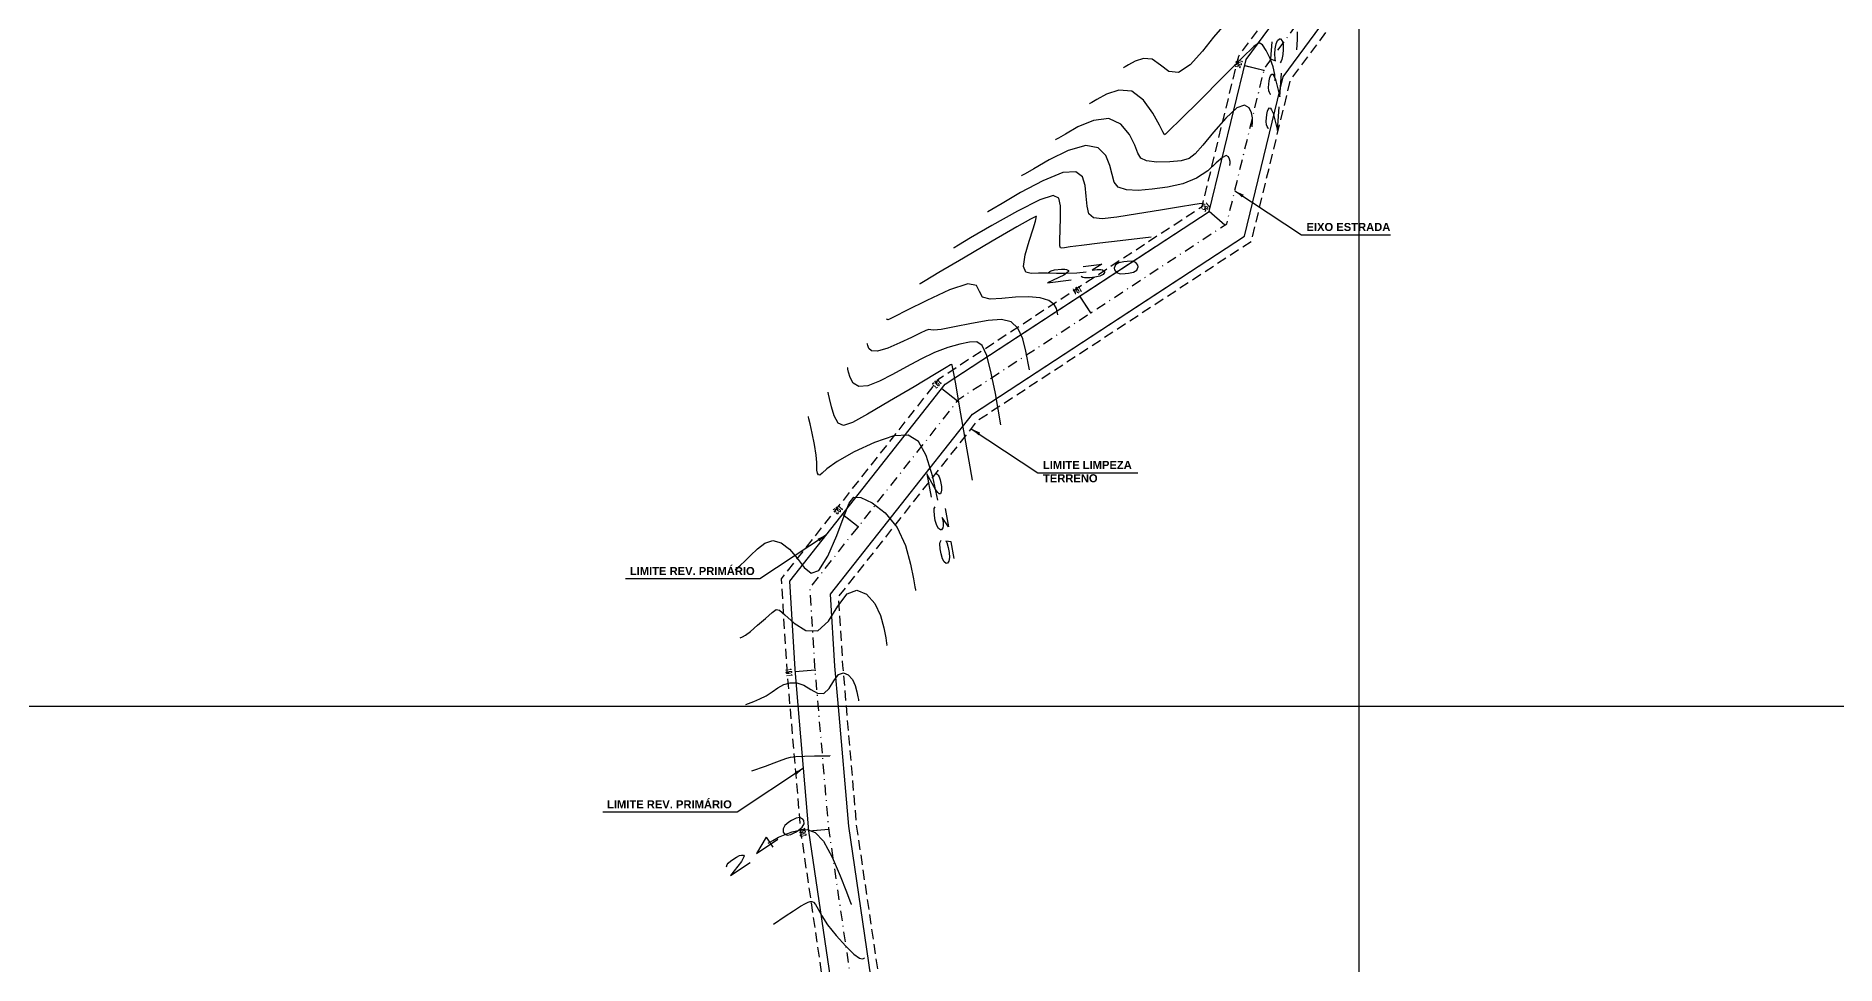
# Model space of a CAD drawing. Header units: millimetres. Extents: x 276147 to 291056, y 9594849 to 9609891.
# Drawn here: x 280753.8 to 280978.7, y 9597336 to 9597452.1 of the extents above; entities that cross this region are included whole.
import ezdxf
from ezdxf.enums import TextEntityAlignment as Align

# ---------------------------------------------------------------- set-up
doc = ezdxf.new("R2010")
doc.units = ezdxf.units.MM
doc.header["$LTSCALE"] = 10
for name, pattern in [('CONTINUO', [0]), ('DASHDOTX2', [50.8, 25.4, -12.7, 0, -12.7]), ('HIDDEN', [0.375, 0.25, -0.125])]:
    doc.linetypes.add(name, pattern=pattern)
for name, color, linetype in [('Curvas mestras', 30, 'Continuous'), ('Curvas simples', 9, 'Continuous'), ('Curvas texto', 2, 'Continuous'), ('TG', 7, 'CONTINUO'), ('Top_malha_coord', 8, 'Continuous')]:
    doc.layers.add(name, color=color, linetype=linetype)
doc.styles.add('r80', font='romans.shx')
doc.styles.add('ROMAND', font='romand', dxfattribs={"height": 0.2})
doc.styles.add('SIMPLEX', font='simplex', dxfattribs={"height": 0.2})
doc.styles.add('T7', font='arial.ttf')
doc.dimstyles.new('cadnorma_dim1', dxfattribs={"dimscale": 0, "dimtxt": 2, "dimasz": 1.199999999999999, "dimexe": 1, "dimexo": 2.5, "dimgap": 0.6, "dimtad": 1, "dimzin": 4, "dimdsep": 46, "dimtxsty": 'r80', "dimblk": 'ARCHTICK', "dimblk1": 'ARCHTICK', "dimblk2": 'ARCHTICK', "dimcen": -1, "dimdle": 1, "dimclrd": 1, "dimclre": 1, "dimclrt": 2, "dimaunit": 1, "dimazin": 0, "dimtfac": 1, "dimtix": 1, "dimtmove": 2, "dimatfit": 0, "dimfxl": 1, "dimarcsym": 0})

# ---------------------------------------------------------------- blocks, each defined once
blk = doc.blocks.new('_ArchTick')
at = {"color": 0, "linetype": 'ByBlock', "const_width": 0.15}
blk.add_lwpolyline([(-0.5, -0.5), (0.5, 0.5)], dxfattribs=at)

msp = doc.modelspace()

# ---------------------------------------------------------------- linework, layer by layer
at = {"color": 8, "linetype": 'HIDDEN', "ltscale": 0.5, "elevation": 160.1796621240507, "flags": 128}
for points in [[(281705.3257447103, 9596186.097807938), (281671.0420966857, 9596148.442213606), (281618.3708522619, 9596117.96751722), (281612.1522653525, 9596096.604426004), (281614.0101236665, 9596087.174232556), (281610.8053393826, 9596082.23393807), (281604.9222878393, 9596084.156284798), (281599.9496397175, 9596090.860116001), (281593.3803922225, 9596109.605399935), (281582.0417510347, 9596127.327627068), (281572.6046193693, 9596134.304534238), (281559.9765863478, 9596134.674678959), (281544.3286989689, 9596118.564739116), (281540.658778394, 9596097.818736246), (281537.5093358072, 9596080.228775298), (281520.4284557049, 9596075.011032958), (281502.0332003358, 9596069.391784875), (281494.509547525, 9596070.404022079), (281490.7256996009, 9596076.43605404), (281493.2584685785, 9596098.132715838), (281480.0995632795, 9596101.385524807), (281449.2964902226, 9596100.548274204), (281430.0223790895, 9596096.12669182), (281411.9683109509, 9596097.93913607), (281407.5724122446, 9596102.453821631), (281411.4039140878, 9596110.665556196), (281403.1008950184, 9596132.470582576), (281380.8081796909, 9596137.376344452), (281359.9408718039, 9596130.859888002), (281347.0544783977, 9596114.790196389), (281314.7314768742, 9596091.261051774), (281302.0196165714, 9596075.766356803), (281286.4640279276, 9596063.849675173), (281278.3709921193, 9596057.649837077), (281271.9708323478, 9596051.505744739), (281253.7808607005, 9596050.73446907), (281235.6029599643, 9596054.86117104), (281221.8458024181, 9596066.889702521), (281218.7834329222, 9596074.38328282), (281220.4968017068, 9596082.605134564), (281229.7359844254, 9596099.331536198), (281236.8484486804, 9596107.608992774), (281236.979980318, 9596119.127903767), (281235.6370826386, 9596129.28381643), (281234.0505352953, 9596141.282374846), (281212.8134960154, 9596149.146566434), (281092.4168111571, 9596154.564297132), (281072.9977757005, 9596155.438134354), (281065.8047075431, 9596158.14915656), (281063.8059635049, 9596165.040728634), (281066.3762022938, 9596173.094204625), (281071.6566353667, 9596181.153613526), (281081.5611500744, 9596198.655863922), (281101.2580152763, 9596233.462159524), (281110.9768763188, 9596250.636341654), (281122.9105798664, 9596265.854385952), (281139.2392582729, 9596279.071111804), (281144.5124366145, 9596320.34150084), (281144.6678345738, 9596400.540929634), (281142.6738615293, 9596440.915119793), (281132.673374487, 9596479.71147487), (281130.7173237967, 9596498.969147392), (281132.9373055062, 9596519.560689582), (281123.2639871383, 9596537.496452231), (281115.0194181657, 9596617.069980796), (281104.5392557544, 9596635.017106473), (281094.1622148029, 9596652.131000444), (281062.9990502925, 9596703.525525687), (281028.0758804538, 9596751.42602632), (281004.8557222936, 9596889.161327347), (280985.2271627478, 9596924.87591348), (280973.6552831217, 9596941.402191738), (280950.7410745324, 9596974.150890775), (280928.3153482458, 9597006.224941807), (280925.6195852169, 9597024.964569218), (280925.2975179172, 9597044.877213322), (280917.2359068681, 9597124.57081029), (280911.1712139401, 9597184.52373918), (280889.6831715604, 9597262.502901934), (280877.7477164246, 9597278.852490822), (280862.055065255, 9597314.685484517), (280856.3541850812, 9597353.476188295), (280854.639876525, 9597373.434056284), (280854.116042565, 9597382.033457942), (280871.520011573, 9597404.084292108), (280905.668337576, 9597426.436078487), (280910.5490067642, 9597446.52226166), (280951.9025449565, 9597502.510226574), (280957.1189760176, 9597513.160656158), (280912.2559968092, 9597626.929295046), (280886.4466186127, 9597649.84623889), (280803.0956212914, 9597671.772893883), (280795.5081167346, 9597683.569792682), (280779.3586608997, 9597708.67864036)], [(281710.5178374354, 9596181.402838333), (281675.4873313782, 9596142.926929222), (281624.307053171, 9596113.31488082), (281619.3497790786, 9596096.28485452), (281621.4263888606, 9596085.744313402), (281613.7482014651, 9596073.908101201), (281600.6285639192, 9596078.195075762), (281593.6947889923, 9596087.542782567), (281587.0441809219, 9596106.520228112), (281576.8415557245, 9596122.466869175), (281570.2070225818, 9596127.371804645), (281562.8511565771, 9596127.587415023), (281550.8473176515, 9596115.229125477), (281547.550488274, 9596096.592201235), (281543.6457749243, 9596074.783975355), (281522.4734780471, 9596068.316416942), (281502.6155564374, 9596062.250364274), (281490.3236323596, 9596063.904127834), (281483.4874242715, 9596074.802088458), (281485.5904618715, 9596092.817507926), (281479.3410703855, 9596094.362323103), (281450.1828653127, 9596093.569781242), (281430.4670404004, 9596089.0468674), (281408.7319094135, 9596091.228852794), (281399.1852311144, 9596101.033503352), (281403.8083725086, 9596110.941892164), (281397.904403359, 9596126.446638325), (281381.1197991235, 9596130.14027862), (281364.0658912837, 9596124.81467321), (281351.9303354857, 9596109.681297015), (281319.5752295485, 9596086.128782371), (281306.9185099731, 9596070.701299338), (281290.7209629054, 9596058.29283213), (281282.937430859, 9596052.330095816), (281274.9102619792, 9596044.624090252), (281253.1431036982, 9596043.701137766), (281232.327572161, 9596048.426628146), (281215.9921594214, 9596062.709449701), (281211.4940514419, 9596073.71626432), (281213.8592733805, 9596085.066129155), (281223.9570691917, 9596103.346943974), (281229.8780090109, 9596110.237709327), (281229.9747168267, 9596118.706916755), (281228.6974866962, 9596128.366206406), (281227.6639062291, 9596136.182850303), (281211.4073002868, 9596142.202760234), (281092.1021365739, 9596147.57137357), (281071.5708639357, 9596148.495260356), (281060.0576341382, 9596152.834524348), (281056.4892279477, 9596165.13821506), (281059.9978339799, 9596176.131930728), (281065.6766406024, 9596184.799368419), (281075.468991096, 9596202.103413628), (281095.1658562979, 9596236.909709232), (281105.1438604567, 9596254.541822702), (281117.8909552532, 9596270.797116162), (281132.6517374361, 9596282.744758626), (281137.513299567, 9596320.793644417), (281137.6674998371, 9596400.374957068), (281135.7175383865, 9596439.857995542), (281125.76273324, 9596478.477130141), (281123.6791015143, 9596498.990861015), (281125.744705554, 9596518.150466044), (281116.4442590884, 9596535.394869061), (281108.2124486681, 9596614.84525679), (281098.5236189183, 9596631.437236797), (281088.1766027751, 9596648.501613624), (281057.1675960032, 9596699.64190077), (281021.4475676514, 9596748.635369822), (280998.1501936199, 9596886.828693196), (280979.2754088979, 9596921.171769831), (280967.9212277801, 9596937.38714387), (280945.0056382589, 9596970.137815801), (280921.6238898133, 9597003.579202123), (280918.6276817167, 9597024.407376846), (280918.3032270725, 9597044.46762471), (280910.2714493166, 9597123.86630265), (280904.2661006415, 9597183.232579943), (280883.2747300601, 9597259.409342542), (280871.6426774854, 9597275.343320373), (280855.2660766902, 9597312.738061812), (280849.3979144628, 9597352.667008877), (280847.6581155221, 9597372.921634253), (280846.9665996198, 9597384.273748573), (280866.7319753881, 9597409.316485843), (280899.5195873695, 9597430.777616875), (280904.0800883559, 9597449.546161648), (280945.8950794268, 9597506.15888102), (280949.4739875075, 9597513.465966662), (280906.3575799417, 9597622.805450775), (280883.0489782383, 9597643.501877958), (280798.6812780778, 9597665.69599096), (280789.6207265427, 9597679.783153443), (280773.4712707121, 9597704.892001115)]]:
    msp.add_lwpolyline(points, dxfattribs=at)
at = {"linetype": 'Continuous'}
for p in [(280907.2442314521, 9597447.744828751, 160.1796621240507), (280907.2442314521, 9597447.744828751, 160.1796621240507), (280902.3386480157, 9597428.439731605, 160.1796621240507), (280902.3386480157, 9597428.439731605, 160.1796621240507), (280885.6046525767, 9597417.486495089, 160.1796621240507), (280885.6046525767, 9597417.486495089, 160.1796621240507), (280868.9369268172, 9597406.460841453, 160.1796621240507), (280868.9369268172, 9597406.460841453, 160.1796621240507), (280856.5460518891, 9597390.76159905, 160.1796621240507), (280856.5460518891, 9597390.76159905, 160.1796621240507), (280851.1758316198, 9597372.865427015, 160.1796621240507), (280851.1758316198, 9597372.865427015, 160.1796621240507), (280852.8954297429, 9597352.939730752, 160.1796621240507), (280852.8954297429, 9597352.939730752, 160.1796621240507)]:
    msp.add_point(p, dxfattribs=at)
at = {"layer": 'Curvas mestras', "linetype": 'CONTINUO'}
for points in [[(280908.6268832112, 9597446.48109257, -286.650362062352), (280908.5923665295, 9597447.253439087, -286.6763638560336), (280908.4034516838, 9597448.205010178, -286.7113379601183), (280908.0092945873, 9597449.262114588, -286.7538902181809), (280907.5104308353, 9597450.250514526, -286.7962929460596), (280907.0452436897, 9597450.970834069, -286.8292349730878), (280906.6516412796, 9597451.215897195, -286.8451664237332), (280905.9656271682, 9597450.747314489, -286.8435822587021), (280904.5227287927, 9597449.318899432, -286.8257388520547), (280902.0735065212, 9597446.862833135, -286.79442100212), (280899.2286355068, 9597444.024793254, -286.7585283974444), (280896.8138208449, 9597441.628829082, -286.7284893419969), (280895.4481579683, 9597440.291512668, -286.7120807417346), (280894.9242926886, 9597439.799516162, -286.7064744253553), (280894.8282611469, 9597439.732030472, -286.706190692636), (280894.7910175243, 9597439.782051308, -286.7085774315315), (280894.6231961328, 9597440.09777953, -286.7222922639598), (280894.1803523089, 9597440.941214804, -286.7588201435542), (280893.3541819552, 9597442.422401246, -286.8239411422078), (280892.1809541994, 9597444.043549772, -286.9006152246407), (280890.7330817279, 9597445.154913764, -286.9660973481045), (280889.1166697958, 9597445.299813908, -287.0032927365651), (280887.5725919519, 9597444.793849153, -287.0177080155377), (280886.3754153183, 9597444.14568777, -287.0205001225953), (280885.719421307, 9597443.758858988, -287.0209923302432), (280885.4777385133, 9597443.616342967, -287.0211736806344), (280885.4432128266, 9597443.595982818, -287.0211995558607)], [(280885.0218552019, 9597422.56248133, -281.3367231899433), (280883.8502189043, 9597422.455670962, -281.3567420705481), (280882.5656697486, 9597422.393160554, -281.3804791760889), (280881.3151932129, 9597422.405273072, -281.4059776308973), (280880.1444158567, 9597422.445244871, -281.430789154922), (280879.0736292488, 9597422.447036143, -281.4523423739269), (280878.1433436024, 9597422.40864392, -281.4697584680657), (280877.4749606614, 9597422.584190626, -281.4889277733422), (280877.2101058079, 9597423.291833512, -281.5174330142586), (280877.4218717868, 9597424.708836164, -281.5596156846408), (280877.9092217834, 9597426.448886508, -281.6068523036342), (280878.4025903441, 9597427.98477976, -281.6472781122689), (280878.6914281369, 9597428.915478686, -281.6719780529642), (280878.8012573068, 9597429.344617072, -281.6838357671189), (280878.8166171188, 9597429.501996234, -281.6886845775557), (280878.7188207755, 9597429.527703742, -281.6914901061359), (280878.076265256, 9597429.202982225, -281.6937477398574), (280876.3541214775, 9597428.219360588, -281.6960851646985), (280873.2864214879, 9597426.426615706, -281.6989186682299), (280869.6826478423, 9597424.307508362, -281.7018185612654), (280866.6211432171, 9597422.503043331, -281.7041436457333), (280864.9104944194, 9597421.494301805, -281.7054271748897), (280864.2802557581, 9597421.122660663, -281.7059000621343), (280864.1902216616, 9597421.069568217, -281.7059675894237)], [(280866.4871434743, 9597394.064997476, -275.7712604476515), (280865.8551791593, 9597397.004489005, -275.8802700416094), (280865.0587230903, 9597399.663492564, -275.9833903007933), (280864.0898235863, 9597401.406616814, -276.0599597898803), (280862.7941145928, 9597402.185976569, -276.1115080447894), (280860.9806217061, 9597402.100560676, -276.1451123580014), (280858.5843199951, 9597401.295845645, -276.1668451131812), (280856.0439804114, 9597400.10325464, -276.1787589679266), (280853.9243203696, 9597398.90069449, -276.1819016004124), (280852.6429982817, 9597397.998727951, -276.178065900775), (280852.0294265115, 9597397.438525517, -276.1720252838244), (280851.7659594099, 9597397.193909602, -276.1692982254576), (280851.5904869417, 9597397.228316909, -276.1739480745422), (280851.4630524978, 9597397.463631254, -276.1842171246212), (280851.3992380818, 9597397.811350731, -276.1968924817305), (280851.3982981181, 9597398.222824568, -276.2103948818079), (280851.3941767489, 9597398.808820555, -276.2296800370353), (280851.3044925398, 9597399.719959594, -276.2613373143507), (280851.077550911, 9597401.021299763, -276.3085362884125), (280850.7844076719, 9597402.435640756, -276.360767075003), (280850.5268024973, 9597403.600223454, -276.4041001887786), (280850.3818958401, 9597404.246773528, -276.4281956978051), (280850.3285083346, 9597404.484975977, -276.4370730006162), (280850.3208814048, 9597404.519004619, -276.4383411802961)], [(280845.2987598603, 9597351.235214869, -269.7894132077022), (280845.8804491296, 9597351.589271933, -269.7893386702312), (280846.5971053761, 9597351.971553272, -269.7874797397203), (280847.4134890434, 9597352.331320154, -269.7828811496407), (280848.2997352028, 9597352.637813155, -269.7751344447283), (280849.2273153303, 9597352.86526496, -269.763967928386), (280850.1762755039, 9597352.938849024, -269.7473301664836), (280851.1609361771, 9597352.587479075, -269.7160505060715), (280852.2041913975, 9597351.491005626, -269.6591784457237), (280853.2983227872, 9597349.500589127, -269.571991617468), (280854.3131782511, 9597347.152628694, -269.4746798313249), (280855.0879922697, 9597345.154833382, -269.3936610506757), (280855.5110634061, 9597344.03819021, -269.3485773664693), (280855.6669315592, 9597343.626794152, -269.3319675516946), (280855.689198726, 9597343.568024144, -269.3295947432894)]]:
    msp.add_polyline3d(points, dxfattribs=at)
at = {"layer": 'Curvas simples', "linetype": 'CONTINUO'}
for points in [[(280902.0414968423, 9597453.21455442, -288.0039403630329), (280900.9400844543, 9597451.918883994, -287.9835920012233), (280899.5470032928, 9597450.167560717, -287.9541672481832), (280898.0062354578, 9597448.473468894, -287.9295825053382), (280896.5498396294, 9597447.489039402, -287.9265589449464), (280895.3461622762, 9597447.638279105, -287.9556114749544), (280894.30869298, 9597448.43148079, -288.0024295189909), (280893.2872110949, 9597449.150507238, -288.0464959999339), (280892.1874117659, 9597449.254744524, -288.0719886478296), (280891.1386672378, 9597448.913653882, -288.0818635516594), (280890.3262705387, 9597448.474216852, -288.0837714084449), (280889.8812060825, 9597448.211769428, -288.0841053407898), (280889.7172358617, 9597448.115078427, -288.0842283555799), (280889.6938112605, 9597448.10126614, -288.084245958275)], [(280911.3460840714, 9597450.340439593, -287.7229824962236), (280911.441978237, 9597451.621406486, -287.7630333909442), (280911.4462562042, 9597452.569751862, -287.7940237205152)], [(280905.7763468596, 9597440.703614438, -285.5175230184946), (280905.8190533245, 9597441.327342635, -285.5371046131154), (280905.796605965, 9597441.829638088, -285.5540148651603), (280905.6737451561, 9597442.448491935, -285.5767602608798), (280905.3831084644, 9597443.092822926, -285.6037083765517), (280904.8185938351, 9597443.433536995, -285.6262050203773), (280903.8644170483, 9597443.082033109, -285.6338403806117), (280902.4819115257, 9597441.813585201, -285.6200266154742), (280900.9408712332, 9597440.058955166, -285.5934635732232), (280899.5882117691, 9597438.412776854, -285.5666728933252), (280898.6509470969, 9597437.33680145, -285.5502286560045), (280897.87650761, 9597436.76124237, -285.5469140102764), (280896.8924260674, 9597436.483431345, -285.5575644977184), (280895.4599446304, 9597436.339693744, -285.5816094106672), (280893.8751570728, 9597436.322331432, -285.6128528277882), (280892.5678665804, 9597436.4626449, -285.6436927421278), (280891.8375861476, 9597436.802091027, -285.669475350031), (280891.4626660502, 9597437.422779188, -285.6973405865979), (280891.0911663751, 9597438.41697814, -285.737376688598), (280890.422238964, 9597439.773419127, -285.795253491346), (280889.3594076674, 9597441.066681365, -285.8589670592014), (280887.8572900762, 9597441.767802529, -285.9120948838212), (280885.9506203338, 9597441.525174068, -285.9424179123274), (280883.9946027313, 9597440.696581399, -285.9545301458825), (280882.4245610976, 9597439.817158682, -285.9572288167224), (280881.5576355298, 9597439.305947553, -285.95787930724), (280881.238242162, 9597439.117606506, -285.9581189530112), (280881.1926143953, 9597439.0907005, -285.9581531862755)], [(280902.9914782542, 9597435.885201864, -284.4147932795136), (280903.0112244372, 9597436.173592694, -284.4238471437388), (280903.0008453986, 9597436.4058361, -284.431665841516), (280902.9440386264, 9597436.691972693, -284.4421825289287), (280902.8071359963, 9597436.986716202, -284.4545890656559), (280902.5284660523, 9597437.122031922, -284.4646171120952), (280902.0393610155, 9597436.899202298, -284.4671333270056), (280901.2781494464, 9597436.201107442, -284.4595377910558), (280900.2111583016, 9597435.237033134, -284.4493645007283), (280898.8117148791, 9597434.297863832, -284.4466808266266), (280897.0870199868, 9597433.614287248, -284.4589015979694), (280895.1797774775, 9597433.176207123, -284.4828313944422), (280893.2665647004, 9597432.913325464, -284.5126220908392), (280891.5160161419, 9597432.78081801, -284.5434197490362), (280890.0649937793, 9597432.835733462, -284.5743464802184), (280889.0424137131, 9597433.160589252, -284.6055184796245), (280888.5093231275, 9597433.812451389, -284.6375803000668), (280888.2552825116, 9597434.74656917, -284.6732897862353), (280888.0019804403, 9597435.89274147, -284.7159332335253), (280887.4902959751, 9597437.124438008, -284.7665658731971), (280886.5378611329, 9597438.08981195, -284.8173188609329), (280884.9814974276, 9597438.380692298, -284.8580924722741), (280882.7845698722, 9597437.75053423, -284.8815431082297), (280880.4166145079, 9597436.59931264, -284.8913522232582), (280878.4737068767, 9597435.488629594, -284.8939575107911), (280877.3958507519, 9597434.853036113, -284.8947662640971), (280876.9987458113, 9597434.618870046, -284.8950642252134), (280876.9420169612, 9597434.58541718, -284.8951067637794)], [(280899.6804792032, 9597431.152906856, -283.3254468375493), (280899.1402730836, 9597431.084808417, -283.3340591999263), (280898.3554511046, 9597430.967602, -283.3459726654368), (280896.80264, 9597430.718738614, -283.3689881728174), (280894.3323300885, 9597430.31187041, -283.4052435273447), (280891.4541887784, 9597429.84511808, -283.4477231831665), (280888.8426782595, 9597429.447723938, -283.4871233938287), (280887.0251107096, 9597429.244887594, -283.5169617649193), (280885.9402012614, 9597429.345642732, -283.5420414137446), (280885.3795150443, 9597429.854984315, -283.5699869403874), (280885.140334793, 9597430.821758708, -283.6064682458787), (280885.0428076856, 9597432.070227774, -283.6493368811465), (280884.9127945084, 9597433.3685058, -283.6944898112237), (280884.5583529846, 9597434.475455895, -283.737878222219), (280883.7163146009, 9597435.11294354, -283.7756706953191), (280882.1057057782, 9597434.99358206, -283.8040900405872), (280879.618520412, 9597433.975895386, -283.8206683167049), (280876.8386252866, 9597432.502044877, -283.8281743536031), (280874.5228526561, 9597431.160100505, -283.8306862048016), (280873.2340649747, 9597430.40012468, -283.8316532410358), (280872.7592494601, 9597430.120133583, -283.8320094974737), (280872.6914185296, 9597430.080134857, -283.832060394136)], [(280893.1375372767, 9597426.949619912, -282.3183120558064), (280889.2847628415, 9597426.487105066, -282.3804949457084), (280886.7163821455, 9597426.176746018, -282.4218814277814), (280884.4469254675, 9597425.898392884, -282.4583162319291), (280883.0224927907, 9597425.716740012, -282.4809571370974), (280882.3058725105, 9597425.6189307, -282.4921371715285), (280881.9890238772, 9597425.572721478, -282.4969832341561), (280881.8142737382, 9597425.587652972, -282.5009803832767), (280881.7254173042, 9597425.840390226, -282.5110459635292), (280881.7166163757, 9597426.549379386, -282.5344554013249), (280881.7713474607, 9597427.831067022, -282.5753562042632), (280881.8303328593, 9597429.393886384, -282.6253839761162), (280881.8236085739, 9597430.84426913, -282.6730463562675), (280881.6264099936, 9597431.826473778, -282.709190571299), (280880.8947680661, 9597432.136074128, -282.7340224972254), (280879.2299141263, 9597431.606470823, -282.7500875763039), (280876.45247095, 9597430.201255543, -282.7597934924092), (280873.2606360634, 9597428.40477612, -282.7649964511769), (280870.571997438, 9597426.83157242, -282.7674149517228), (280869.0722801966, 9597425.94721324, -282.7685401978929), (280868.5197521093, 9597425.621397125, -282.7689547898739), (280868.4408200957, 9597425.574851537, -282.7690139918382)], [(280881.4850940438, 9597417.254259016, -280.2330361164317), (280881.3241520381, 9597418.01436438, -280.2611745903527), (280881.0272943486, 9597418.531536724, -280.284080738926), (280880.3814212634, 9597419.009688029, -280.3127142007838), (280879.2826141889, 9597419.338283835, -280.3455389052656), (280877.8321349485, 9597419.489551917, -280.3796121006276), (280876.1825364645, 9597419.456407873, -280.4116393557309), (280874.5053457039, 9597419.277900789, -280.4394571044509), (280873.0479768425, 9597419.177625773, -280.4654258167396), (280872.0768150928, 9597419.425308427, -280.4930367901948), (280871.6909472173, 9597420.147825593, -280.5244586090815), (280871.3202531283, 9597420.900640097, -280.5565686450832), (280870.2273132807, 9597421.096363006, -280.5849214790182), (280867.9471925133, 9597420.344345728, -280.6060489123014), (280865.1048852179, 9597419.04090503, -280.6203919212244), (280862.5978711635, 9597417.779095026, -280.6293685850945), (280861.1088620379, 9597417.02061764, -280.634403884786), (280860.4615111382, 9597416.70174006, -280.6369492780909), (280860.2646996718, 9597416.627373286, -280.6384630739599), (280860.1894355413, 9597416.631143669, -280.6400974457177), (280860.1552074208, 9597416.661530921, -280.641780282513), (280860.1436266714, 9597416.695726112, -280.6431332871693), (280860.1391324474, 9597416.715779947, -280.6438806439078), (280860.1374760483, 9597416.72316778, -280.6441559847704), (280860.1372395639, 9597416.72422362, -280.644195330355)], [(280877.9284864058, 9597410.365997812, -279.0779713482739), (280877.5051938413, 9597412.702509912, -279.1630332002209), (280877.1005053892, 9597414.247102676, -279.2217713014948), (280876.4950373924, 9597415.58562267, -279.2777869958339), (280875.6381261401, 9597416.367772032, -279.3206184213891), (280874.4400223879, 9597416.631966984, -279.3533260226509), (280872.8012070124, 9597416.513805233, -279.3823508881292), (280870.7202740059, 9597416.156046903, -279.4123993289799), (280868.5882878377, 9597415.730108717, -279.4412384129504), (280866.8944240889, 9597415.414568815, -279.4649004380012), (280865.981697437, 9597415.331902752, -279.4805132565348), (280865.6084589333, 9597415.380171772, -279.4895872108432), (280865.3868937189, 9597415.40133156, -279.4947282001634), (280864.9828929199, 9597415.26288995, -279.4983013679997), (280864.2771705607, 9597414.934542451, -279.5017081669324), (280863.2041416495, 9597414.411535742, -279.5061093617372), (280861.7665190472, 9597413.728693672, -279.5125916335058), (280860.2401910244, 9597413.079148788, -279.5219456517628), (280858.9693387159, 9597412.695615806, -279.5348882666117), (280858.2098525868, 9597412.733663931, -279.5513806664061), (280857.8644614428, 9597413.040291218, -279.5683617321451), (280857.7476004286, 9597413.385354197, -279.5820148739989), (280857.702246532, 9597413.587714298, -279.5895564003408), (280857.6855371507, 9597413.662268545, -279.5923348757465), (280857.6831505237, 9597413.672918867, -279.5927317827267)], [(280874.371877768, 9597403.477736607, -277.9229066003139), (280873.6862356468, 9597407.390656445, -278.0648918429182), (280873.1737154295, 9597409.96266863, -278.1594618842613), (280872.6086535231, 9597412.161558302, -278.2428598234804), (280872.031714362, 9597413.406195523, -278.2952264097662), (280871.3525250003, 9597413.845870322, -278.3232678171157), (280870.4479518941, 9597413.812476251, -278.3403315522269), (280869.2299839434, 9597413.576933429, -278.3570620584909), (280867.7511008111, 9597413.166261306, -278.3732912776437), (280866.0989045907, 9597412.54650089, -278.3861479246084), (280864.3558880904, 9597411.70922915, -278.3937000600531), (280862.5840999283, 9597410.748145852, -278.397772581226), (280860.8404814269, 9597409.782483684, -278.4011295921777), (280859.1925275166, 9597408.939482361, -278.4065857291829), (280857.7499645631, 9597408.378416555, -278.417157641696), (280856.633074534, 9597408.266566936, -278.4359124382285), (280855.9218538994, 9597408.688838823, -278.4640265541644), (280855.5351631251, 9597409.400634097, -278.495113547277), (280855.3515741864, 9597410.074982287, -278.520896460945), (280855.265360617, 9597410.459648646, -278.535232156832), (280855.2335982508, 9597410.60136831, -278.5405137339517), (280855.229060484, 9597410.621614113, -278.5412682552965)], [(280870.8152691325, 9597396.589476403, -276.7678418850087), (280869.8758808869, 9597402.025822822, -276.9648416840614), (280869.2574171893, 9597405.592169922, -277.0941216190953), (280868.7266388173, 9597408.626710765, -277.2042147071593), (280868.4194346623, 9597410.327362478, -277.2661098245557), (280868.2857107691, 9597410.9555176, -277.2893780735579), (280868.2288809641, 9597411.038435757, -277.2932359852971), (280868.0973316642, 9597410.973147538, -277.2937372298006), (280867.5193496133, 9597410.635757348, -277.2942835046819), (280866.0681981439, 9597409.772140533, -277.2951135657172), (280863.5204750613, 9597408.251441147, -277.2964238937387), (280860.4661260805, 9597406.43588602, -277.2982419288859), (280857.6984333942, 9597404.810972696, -277.3005528617327), (280855.8254833488, 9597403.780107545, -277.3043693918412), (280854.7145898946, 9597403.41832932, -277.3148139384252), (280854.0478711402, 9597403.718586631, -277.3380364628651), (280853.5600965921, 9597404.608774396, -277.3769982890484), (280853.1966453566, 9597405.756572805, -277.4219061102743), (280852.9555479417, 9597406.764609376, -277.4597780150038), (280852.8284757041, 9597407.331583997, -277.4809079258379), (280852.7816593527, 9597407.540469069, -277.4886926247532), (280852.7749714443, 9597407.570309363, -277.4898047077263)], [(280841.1791960698, 9597385.402672807, -274.9946888974195), (280841.8494392497, 9597385.970467016, -274.9998406900818), (280842.4036196159, 9597386.469800696, -275.0050789049969), (280843.1105610387, 9597387.15548832, -275.0133572660529), (280843.9482322383, 9597387.987879058, -275.0238187074104), (280844.8858333862, 9597388.719283909, -275.028965003698), (280845.8903745079, 9597389.05000132, -275.0196375016499), (280846.9265897999, 9597388.761915995, -274.9893967209177), (280847.9501050933, 9597387.96324067, -274.9426794186261), (280848.9142723753, 9597386.843769312, -274.8866413212057), (280849.796674406, 9597385.662007542, -274.8302033585755), (280850.6718219923, 9597384.951292401, -274.7893466830978), (280851.6384577133, 9597385.313673561, -274.7818176632541), (280852.7472902447, 9597387.101576658, -274.8181469833039), (280853.8569017072, 9597389.668959182, -274.8800033253177), (280854.7778413241, 9597392.1201576, -274.9418397652012), (280855.4083071857, 9597393.730369937, -274.9819488920879), (280855.9970888769, 9597394.458251458, -274.9939817883101), (280856.8806298409, 9597394.433315998, -274.9754288509398), (280858.274777931, 9597393.768514754, -274.9256585234803), (280859.9130235793, 9597392.510528356, -274.8515502786872), (280861.4082636222, 9597390.689472813, -274.7618615302749), (280862.4581126129, 9597388.413607117, -274.6662097615448), (280863.0990529958, 9597386.103771262, -274.5776530889239), (280863.4522809287, 9597384.258946251, -274.5101097138509), (280863.6280461753, 9597383.241396476, -274.4732375226708), (280863.6928018978, 9597382.866509926, -274.4596530359963), (280863.7020528562, 9597382.812953988, -274.4577123687744)], [(280841.7872534468, 9597376.871735891, -273.70219576926), (280842.1028285167, 9597376.998448268, -273.7000132686484), (280842.4602525273, 9597377.21812571, -273.7000370699939), (280843.0736170668, 9597377.685807902, -273.7030500631339), (280843.9715091438, 9597378.450574625, -273.7100866934311), (280844.95721936, 9597379.323875904, -273.7189170538009), (280845.7777157297, 9597380.057760091, -273.7264953073138), (280846.2784275241, 9597380.434629958, -273.7287938275517), (280846.698621106, 9597380.358328056, -273.7178587109343), (280847.3760230927, 9597379.763050351, -273.6847542517612), (280848.544247334, 9597378.714070674, -273.6269299328237), (280850.020457575, 9597377.800963221, -273.5673756109577), (280851.5177047899, 9597377.744379032, -273.5354662988942), (280852.8187251372, 9597378.986100053, -273.5500399534617), (280853.9850015306, 9597380.852440797, -273.5877864823237), (280855.1477000789, 9597382.390850667, -273.6148589081389), (280856.3893667777, 9597382.858895525, -273.6052715116207), (280857.5980571957, 9597382.354615007, -273.5644840660065), (280858.6132057913, 9597381.186166197, -273.5058176552669), (280859.3144997751, 9597379.665900335, -273.4419227841104), (280859.7426443541, 9597378.12294131, -273.3827673700547), (280859.9785984893, 9597376.89060816, -273.337648764395), (280860.0960091158, 9597376.21089097, -273.3130183504804), (280860.1392650822, 9597375.96046806, -273.3039439733516), (280860.1454442207, 9597375.924693784, -273.3026476535273)], [(280842.5269251665, 9597368.569956575, -272.4145699047625), (280843.5262442183, 9597368.936987365, -272.4065371766013), (280844.2613050161, 9597369.25006575, -272.4020410985363), (280845.0501943986, 9597369.665110284, -272.3998058032853), (280845.8006818487, 9597370.164167441, -272.4010943707804), (280846.5263047063, 9597370.663410258, -272.4028881435191), (280847.2670425269, 9597371.062543152, -272.4010980160933), (280848.0543828193, 9597371.272502808, -272.3921734174622), (280848.8858549459, 9597371.249169935, -272.3747182031188), (280849.7504992237, 9597370.959657501, -272.3478747021549), (280850.6305170095, 9597370.43724662, -272.3130907817072), (280851.4807578187, 9597369.979889005, -272.2810363134744), (280852.2492371985, 9597369.951701513, -272.2646865087122), (280852.9036272521, 9597370.576265031, -272.2720167963092), (280853.4902432646, 9597371.51500159, -272.2910026461144), (280854.0750600692, 9597372.288794253, -272.3046195879256), (280854.699596441, 9597372.524212714, -272.2997973032437), (280855.307545913, 9597372.27056821, -272.2792819373685), (280855.8181469609, 9597371.682859581, -272.2497738002244), (280856.1708859353, 9597370.91819256, -272.2176357940448), (280856.3862347148, 9597370.142112356, -272.1878817040382), (280856.5049160515, 9597369.522271058, -272.1651878475935), (280856.5639710544, 9597369.180384459, -272.152799165659), (280856.585728268, 9597369.054427188, -272.1482349433613), (280856.5888365827, 9597369.03643258, -272.1475828853695)], [(280843.2665968892, 9597360.268178264, -271.1269440730944), (280844.9496589225, 9597360.875527468, -271.1130611375232), (280846.062358505, 9597361.282005789, -271.1040451069388), (280847.0267717285, 9597361.644411664, -271.0965615106074), (280847.6298555535, 9597361.877760263, -271.0921020281643), (280848.0953910531, 9597362.002944613, -271.086859213156), (280848.7563683222, 9597362.067325218, -271.0757007123578), (280849.8303371143, 9597362.110375656, -271.0555530275709), (280851.0730887857, 9597362.140011815, -271.0315776952451), (280852.1249753541, 9597362.15626465, -271.0109951526069), (280852.7167856878, 9597362.16042357, -270.9992516833848), (280852.9410590626, 9597362.158814795, -270.9946969960843), (280852.9807706097, 9597362.159024991, -270.9939067310447), (280852.9885293698, 9597362.166431008, -270.9939936716951), (280852.9954859981, 9597362.17756238, -270.9942187897071), (280853.0024200598, 9597362.186737835, -270.9943802675956), (280853.0098261026, 9597362.18952891, -270.9943230620379), (280853.0170346302, 9597362.18652141, -270.9940798087305), (280853.0230891298, 9597362.179552963, -270.9937299251582), (280853.0272720979, 9597362.17048578, -270.9933488367501), (280853.0298250736, 9597362.161282409, -270.9929960052509), (280853.0312326121, 9597362.153932968, -270.9927269181029), (280853.0319329958, 9597362.14987896, -270.9925800136084), (280853.0321914525, 9597362.148385322, -270.9925258806584), (280853.0322279473, 9597362.148172373, -270.992518170006)], [(280845.9496142907, 9597341.108438302, -268.4437671319142), (280847.4423901221, 9597342.109243955, -268.4465970436254), (280848.4454162066, 9597342.774351334, -268.4482575342666), (280849.347676752, 9597343.357879505, -268.4492674917242), (280849.9448779268, 9597343.716646006, -268.4490358977022), (280850.2958116155, 9597343.887717307, -268.4475972148033), (280850.5250448881, 9597343.953225357, -268.4451423069954), (280850.7382524157, 9597343.966990959, -268.4413135515902), (280850.9655513234, 9597343.869615246, -268.433559956928), (280851.21816834, 9597343.573389206, -268.4187820371267), (280851.5254125457, 9597343.006419014, -268.3940355748896), (280851.9889214094, 9597342.160063593, -268.3569971840737), (280852.7284147468, 9597341.041495068, -268.3054986817556), (280853.7977447727, 9597339.704610215, -268.2402251974821), (280854.9872822891, 9597338.390200488, -268.1732752028297), (280856.0215324912, 9597337.385780007, -268.1196003767805), (280856.6907996262, 9597336.895107104, -268.0900869939619), (280857.0485881533, 9597336.786918027, -268.0793596637345), (280857.2142045832, 9597336.846193245, -268.0779775307424), (280857.2911185356, 9597336.896390272, -268.0780784920465), (280857.3194550994, 9597336.914884806, -268.0781157207351), (280857.3235034648, 9597336.917526597, -268.0781210240351)]]:
    msp.add_polyline3d(points, dxfattribs=at)
at = {"layer": 'TG', "color": 3, "linetype": 'Continuous'}
for p, q in [((280907.2442314521, 9597447.744828751, 160.1796621240507), (280904.8149192176, 9597448.335118566, 160.1796621240507)), ((280907.2442314521, 9597447.744828751, 160.1796621240507), (280904.8870004147, 9597448.317603815, 160.1796621240507)), ((280902.3386480157, 9597428.439731605, 160.1796621240507), (280900.3979802561, 9597430.157397104, 160.1796621240507)), ((280902.3386480162, 9597428.439731605, 160.1796621240507), (280900.5221439869, 9597430.04750104, 160.1796621240507)), ((280885.6046525767, 9597417.486495089, 160.1796621240507), (280884.2354980008, 9597419.578244537, 160.1796621240507)), ((280885.6046525758, 9597417.486495089, 160.1796621240507), (280884.2761227911, 9597419.516179316, 160.1796621240507)), ((280868.9369268172, 9597406.460841453, 160.1796621240507), (280866.9745215009, 9597408.009700835, 160.1796621240507)), ((280856.5460518891, 9597390.76159905, 160.1796621240507), (280854.5836465732, 9597392.31045843, 160.1796621240507)), ((280856.5460518886, 9597390.76159905, 160.1796621240507), (280854.6418739684, 9597392.264501538, 160.1796621240507)), ((280851.1758316198, 9597372.865427015, 160.1796621240507), (280848.6850036307, 9597372.651473915, 160.1796621240507)), ((280852.8954297429, 9597352.939730752, 160.1796621240507), (280850.396607733, 9597352.725091001, 160.1796621240507)), ((280852.8954297429, 9597352.939730752, 160.1796621240507), (280850.404601754, 9597352.725777658, 160.1796621240507))]:
    msp.add_line(p, q, dxfattribs=at)
at = {"layer": 'TG', "color": 1, "linetype": 'DASHDOTX2', "ltscale": 0.005, "elevation": 160.1796621240507, "flags": 128}
msp.add_lwpolyline([(281790.7268869359, 9596216.427577747), (281789.4419953647, 9596215.538653059), (281713.6258222786, 9596190.015370687), (281673.2647140323, 9596145.684571415), (281621.3389527166, 9596115.64119902), (281615.7510222154, 9596096.444640262), (281617.7182562636, 9596086.45927298), (281612.276770424, 9596078.071019635), (281602.7754258794, 9596081.175680282), (281596.8222143546, 9596089.201449282), (281590.2122865723, 9596108.062814023), (281579.4416533798, 9596124.897248125), (281571.4058209757, 9596130.83816944), (281561.4138714623, 9596131.13104699), (281547.5880083105, 9596116.896932298), (281544.1046333342, 9596097.205468744), (281540.5775553655, 9596077.506375324), (281521.4509668761, 9596071.66372495), (281502.3243783867, 9596065.821074575), (281492.4165899422, 9596067.154074958), (281487.1065619363, 9596075.61907125), (281489.424465225, 9596095.475111881), (281479.7203168323, 9596097.873923955), (281449.7396777679, 9596097.059027724), (281430.2447097449, 9596092.586779607), (281410.3501101822, 9596094.58399443), (281403.3788216795, 9596101.743662491), (281407.606143298, 9596110.803724177), (281400.5026491884, 9596129.458610447), (281380.9639894072, 9596133.758311536), (281362.0033815439, 9596127.837280607), (281349.4924069416, 9596112.235746702), (281317.1533532111, 9596088.69491707), (281304.4690632719, 9596073.23382807), (281288.5924954164, 9596061.071253652), (281280.6542114894, 9596054.989966448), (281273.4405471637, 9596048.064917497), (281253.4619821996, 9596047.21780342), (281233.9652660625, 9596051.643899594), (281218.9189809201, 9596064.799576113), (281215.1387421818, 9596074.049773568), (281217.1780375437, 9596083.83563186), (281226.8465268085, 9596101.339240085), (281233.3632288458, 9596108.923351051), (281233.4773485725, 9596118.917410262), (281232.1672846674, 9596128.82501142), (281230.8572207621, 9596138.732612574), (281212.1103981511, 9596145.674663335), (281092.2594738657, 9596151.067835353), (281072.2843198184, 9596151.966697356), (281062.9311708404, 9596155.491840454), (281060.1475957258, 9596165.089471845), (281063.1870181368, 9596174.613067677), (281068.6666379847, 9596182.976490973), (281078.515070585, 9596200.379638772), (281098.2119357871, 9596235.18593438), (281108.0603683878, 9596252.589082178), (281120.4007675595, 9596268.325751055), (281135.9454978545, 9596280.907935213), (281141.0128680904, 9596320.567572625), (281141.1676672056, 9596400.45794335), (281139.1956999575, 9596440.386557667), (281129.2180538635, 9596479.094302505), (281127.1982126556, 9596498.980004204), (281129.3410055299, 9596518.855577812), (281119.8541231133, 9596536.445660645), (281111.6159334168, 9596615.957618793), (281101.5314373364, 9596633.227171635), (281091.1694087888, 9596650.31630703), (281060.0833231477, 9596701.58371323), (281024.7617240526, 9596750.030698072), (281001.5029579565, 9596887.99501027), (280982.2512858229, 9596923.023841655), (280970.7882554504, 9596939.3946678), (280947.8733563958, 9596972.144353287), (280924.9696190296, 9597004.902071966), (280922.1236334663, 9597024.68597303), (280921.8003724947, 9597044.672419015), (280913.7536780926, 9597124.218556473), (280907.7186572907, 9597183.87815956), (280886.4789508103, 9597260.956122238), (280874.6951969551, 9597277.097905597), (280858.6605709725, 9597313.711773163), (280852.876049772, 9597353.071598586), (280851.1489960236, 9597373.17784527), (280850.5413210922, 9597383.153603258), (280869.1259934803, 9597406.700388975), (280902.5939624727, 9597428.606847681), (280907.3145475598, 9597448.034211652), (280948.8988121914, 9597504.334553793), (280953.2964817624, 9597513.313311411), (280909.3067883757, 9597624.867372911), (280884.7477984255, 9597646.674058424), (280800.8884496848, 9597668.734442422), (280792.5644216387, 9597681.676473062), (280757.4817696955, 9597736.22227156)], dxfattribs=at)
at = {"layer": 'TG', "color": 8, "linetype": 'CONTINUO', "elevation": 160.1796621240507}
for points in [[(280849.0457901427, 9597368.45122096), (280848.6555099517, 9597372.994837396), (280847.9879486125, 9597383.95370705), (280867.4159805579, 9597408.56902959), (280900.3979802567, 9597430.1573971), (280905.0042195572, 9597449.11417593), (280946.7532887887, 9597505.637644667), (280950.5661287237, 9597513.42235087), (280928.7553966059, 9597568.73248297)], [(280854.0789039506, 9597368.28005848), (280853.6424820969, 9597373.360853134), (280853.0946935733, 9597382.353499455), (280870.8360064039, 9597404.831748351), (280904.7899446899, 9597427.056298254), (280909.6248755635, 9597446.954247368), (280951.0443355955, 9597503.031462917), (280956.0268348023, 9597513.204271939), (280934.4194248944, 9597567.998796482)], [(280849.0457901427, 9597368.45122096), (280848.6555099517, 9597372.994837396), (280847.9879486125, 9597383.95370705), (280867.4159805579, 9597408.56902959), (280893.6905182835, 9597425.767027946)], [(280854.0789039506, 9597368.28005848), (280853.6424820969, 9597373.360853134), (280853.0946935733, 9597382.353499455), (280870.8360064039, 9597404.831748351), (280896.2662583583, 9597421.477119466)], [(280906.7649267756, 9597168.466283672), (280905.2525453981, 9597183.417031262), (280884.190221703, 9597259.8512796), (280872.5148259053, 9597275.844630437), (280856.2359321993, 9597313.016265055), (280850.3916674081, 9597352.782605937), (280849.0457901418, 9597368.451220967)], [(280911.8108055975, 9597168.264995776), (280910.1847691829, 9597184.339287862), (280888.7676799174, 9597262.060964879), (280876.8755680045, 9597278.351180758), (280861.0852097457, 9597314.407281274), (280855.3604321354, 9597353.360591235), (280854.0789039496, 9597368.280058488)]]:
    msp.add_lwpolyline(points, dxfattribs=at)
at = {"layer": 'TG', "color": 4, "linetype": 'CONTINUO', "elevation": 160.1796621240507}
for points in [[(280894.0081514188, 9597425.97493471), (280900.3979802567, 9597430.1573971), (280905.0042195572, 9597449.11417593), (280946.7532887887, 9597505.637644667), (280950.5661287237, 9597513.42235087), (280928.7553966059, 9597568.73248297)], [(280896.7464605672, 9597421.791435817), (280904.7899446899, 9597427.056298254), (280909.6248755635, 9597446.954247368), (280951.0443355955, 9597503.031462917), (280956.0268348023, 9597513.204271939), (280934.4194248944, 9597567.998796482)]]:
    msp.add_lwpolyline(points, dxfattribs=at)
at = {"layer": 'Top_malha_coord'}
for p, q in [((280919.1202998299, 9594947.77740042), (280919.1202998299, 9597782.248645676)), ((280704.9449592536, 9597368.365639728), (282519.1202998299, 9597368.365639724))]:
    msp.add_line(p, q, dxfattribs=at)

# ---------------------------------------------------------------- texts
at = {"layer": 'Curvas texto', "extrusion": (-0.0200587750042602, 0.03274469824035457, 0.999262443146182), "style": 'SIMPLEX'}
for s, rotation, width, p, p2 in [('225', 234.6121762656179, 3.299404908857123, (-5252877.459277606, -8031311.16509707, 308344.3670167997), (-5252884.829165022, -8031321.540204889, 308344.3670167997)), ('230', 155.1605923813332, 3.299405169606972, (-5252842.817567207, -8031310.575100383, 308349.3670168), (-5252854.366520715, -8031305.229092409, 308349.3670168)), ('235', 68.54984399905051, 3.299405138589047, (-5252818.315631666, -8031298.226854439, 308354.3670167997), (-5252813.661738077, -8031286.382049679, 308354.3670167997)), ('240', 182.0955200960694, 3.299405121162744, (-5252770.292326349, -8031267.430849231, 308359.3670167997), (-5252783.010092622, -8031267.896192825, 308359.3670167997))]:
    msp.add_text(s, height=1.5, rotation=rotation, dxfattribs=dict(at, width=width)).set_placement(p, p2, align=Align.FIT)
at = {"layer": 'TG', "color": 5, "extrusion": (0.02430519004257108, 0.05679610951609695, 0.998089905610126), "style": 'ROMAND', "width": 0.5403508787872806}
msp.add_text('196', height=0.75, rotation=89.98057424799455, dxfattribs=at).set_placement((3517644.398471055, -8916912.042038009, 552085.0460875954), (3517644.398844003, -8916910.942038069, 552085.0460875954), align=Align.FIT)
at = {"layer": 'TG', "color": 5, "extrusion": (0.04802570896836159, 0.03885963969539871, 0.998089905610126), "style": 'ROMAND', "width": 0.5403508774142621}
msp.add_text('195', height=0.7500000000000001, rotation=89.98057441772973, dxfattribs=at).set_placement((7284254.006747483, -6243378.522260642, 386602.9940766884), (7284254.007120428, -6243377.422260704, 386602.9940766884), align=Align.FIT)
at = {"layer": 'TG', "color": 5, "extrusion": (0.05656956476829762, 0.02482790085962465, 0.998089905610126), "style": 'ROMAND', "width": 0.5310344800542695}
msp.add_text('194', height=0.7500000000000001, rotation=89.98057422358337, dxfattribs=at).set_placement((8675366.934126385, -4106422.619377701, 254333.1552099079), (8675366.934499333, -4106421.51937777, 254333.1552099079), align=Align.FIT)
at = {"layer": 'TG', "color": 5, "extrusion": (0.04576069830465349, 0.04150299760066081, 0.998089905610126), "style": 'ROMAND'}
for s, rotation, width, p, p2 in [('193', 89.98057427229882, 0.5403508801596782, (6920364.562371063, -6642929.341137415, 411333.7441874527), (6920364.56274401, -6642928.241137472, 411333.7441874527)), ('192', 89.98057417516397, 0.540350876957546, (6920361.184648356, -6642909.665940053, 411332.5263639214), (6920361.185021305, -6642908.565940117, 411332.5263639214))]:
    msp.add_text(s, height=0.7500000000000001, rotation=rotation, dxfattribs=dict(at, width=width)).set_placement(p, p2, align=Align.FIT)
at = {"layer": 'TG', "color": 5, "extrusion": (-0.00846812839131891, 0.06119502529387592, 0.998089905610126), "style": 'ROMAND'}
for s, rotation, width, p, p2 in [('191', 89.98057435701017, 0.6039215663184087, (-1593739.011843337, -9450190.83351433, 585093.0738735156), (-1593739.011470392, -9450189.733514398, 585093.0738735156)), ('190', 89.98057428424538, 0.5403508751272301, (-1593737.975918688, -9450170.898753203, 585091.8399839259), (-1593737.975545741, -9450169.79875327, 585091.8399839259))]:
    msp.add_text(s, height=0.75, rotation=rotation, dxfattribs=dict(at, width=width)).set_placement(p, p2, align=Align.FIT)
at = {"layer": 'Top_malha_coord', "color": 7, "char_height": 1, "style": 'T7'}
for s, insert, attachment_point in [('{\\fArial|b1|i0|c0|p34;EIXO ESTRADA}', (280912.5510861558, 9597428.708022468, 160.1796621240507), 1), ('{\\fArial|b1|i0|c0|p34;EIXO ESTRADA}', (280912.5510861558, 9597428.708022468, 160.1796621240507), 1), ('{\\fArial|b1|i0|c0|p34;LIMITE LIMPEZA\\PTERRENO}', (280879.6303706573, 9597398.989252057, 160.1796621240507), 1), ('{\\fArial|b1|i0|c0|p34;LIMITE LIMPEZA\\PTERRENO}', (280879.6303706573, 9597398.989252057, 160.1796621240507), 1), ('{\\fArial|b1|i0|c0|p34;LIMITE REV. PRIMÁRIO}', (280843.6151458241, 9597385.732819887, 160.1796621240507), 3), ('{\\fArial|b1|i0|c0|p34;LIMITE REV. PRIMÁRIO}', (280843.6151458241, 9597385.732819887, 160.1796621240507), 3), ('{\\fArial|b1|i0|c0|p34;LIMITE REV. PRIMÁRIO}', (280840.7643809925, 9597356.59120735, 160.1796621240507), 3)]:
    msp.add_mtext_dynamic_manual_height_columns(s, width=16.67673822349752, gutter_width=12.5, heights=[0], dxfattribs=dict(at, insert=insert, attachment_point=attachment_point))

# ---------------------------------------------------------------- leaders
at = {"linetype": 'CONTINUO'}
for points in [[(280903.5967383735, 9597432.733728567, 160.1796621240507), (280911.9094397791, 9597427.23611388, 160.1796621240507), (280923.0455838508, 9597427.23611388, 160.1796621240507)], [(280903.5967383735, 9597432.733728567, 160.1796621240507), (280911.9094397791, 9597427.23611388, 160.1796621240507), (280923.0455838508, 9597427.23611388, 160.1796621240507)], [(280870.6760228749, 9597403.014958158, 160.1796621240507), (280878.9887242806, 9597397.517343469, 160.1796621240507), (280891.4903852064, 9597397.517343469, 160.1796621240507)], [(280870.6760228749, 9597403.014958158, 160.1796621240507), (280878.9887242806, 9597397.517343469, 160.1796621240507), (280891.4903852064, 9597397.517343469, 160.1796621240507)], [(280852.5694936066, 9597389.758525988, 160.1796621240507), (280844.2567922008, 9597384.2609113, 160.1796621240507), (280827.4811665805, 9597384.2609113, 160.1796621240507)], [(280852.5694936066, 9597389.758525988, 160.1796621240507), (280844.2567922008, 9597384.2609113, 160.1796621240507), (280827.4811665805, 9597384.2609113, 160.1796621240507)], [(280849.718728775, 9597360.61691345, 160.1796621240507), (280841.4060273692, 9597355.119298764, 160.1796621240507), (280824.6304017489, 9597355.119298764, 160.1796621240507)]]:
    msp.add_leader(points, dimstyle='cadnorma_dim1', override={"dimscale": 1, "dimgap": 0.6, "dimtad": 0, "dimzin": 1, "dimclrd": 256}, dxfattribs=at)

doc.saveas('drawing.dxf')
